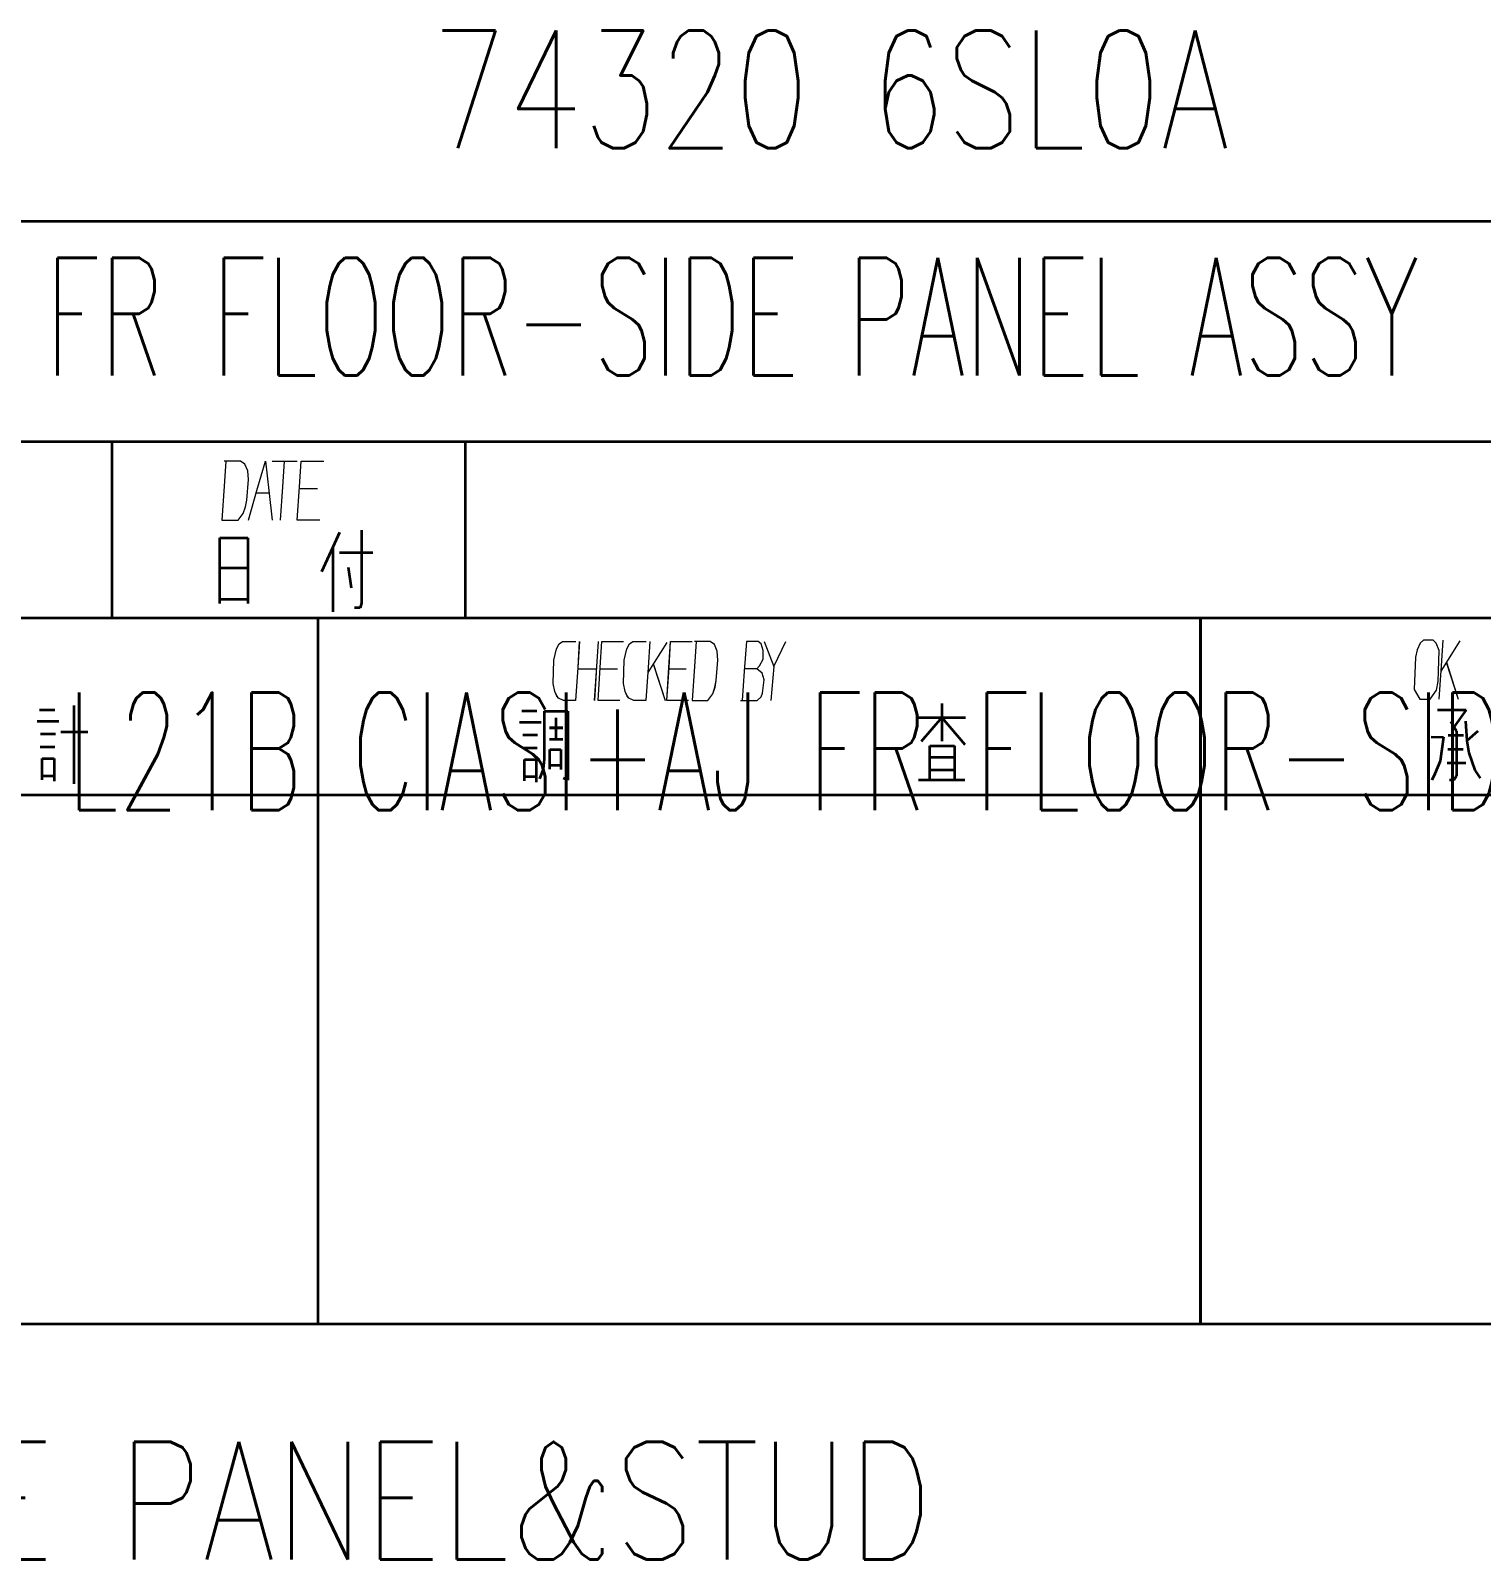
# Model space of a CAD drawing. Header units: millimetres. Extents: x 1333 to 104182, y -62616 to -5704.
# Drawn here: x 45099.9 to 45198.6, y -62390.8 to -62286.9 of the extents above; entities that cross this region are included whole.
import ezdxf
from ezdxf.enums import TextEntityAlignment as Align

# ---------------------------------------------------------------- set-up
doc = ezdxf.new("R2010")
doc.units = ezdxf.units.MM
doc.header["$LTSCALE"] = 0.5
doc.layers.add('08', color=1, linetype='Continuous')
doc.layers.add('SHM_LABEL', color=40, linetype='Continuous')
doc.styles.add('KAI', font='simplex.shx', dxfattribs={"width": 0.8, "bigfont": 'extfont.shx'})
doc.styles.get("Standard").update_dxf_attribs({"font": 'simplex.shx'})

# ---------------------------------------------------------------- blocks, each defined once
blk = doc.blocks.new('999')
at = {"color": 7, "lineweight": 35}
for p, q in [((75594.98, -11506.62), (75849.98, -11506.62)), ((75849.98, -11529.12), (75474.98, -11529.12)), ((75849.98, -11547.12), (75474.98, -11547.12)), ((75684.98, -11547.12), (75684.98, -11619.12)), ((75774.98, -11547.12), (75774.98, -11619.12)), ((75474.98, -11565.12), (75849.98, -11565.12)), ((75849.98, -11619.12), (75474.98, -11619.12))]:
    blk.add_line(p, q, dxfattribs=at)
at = {"color": 7, "lineweight": 35, "ltscale": 0.15}
for p, q in [((75663.98, -11547.12), (75663.98, -11529.12)), ((75699.98, -11529.12), (75699.98, -11547.12))]:
    blk.add_line(p, q, dxfattribs=at)
at = {"color": 7, "lineweight": 35, "ltscale": 0.01365}
blk.add_line((75687.17, -11538.37), (75686.49, -11539.86), dxfattribs=at)
at = {"color": 7, "lineweight": 35, "ltscale": 0.061975}
blk.add_line((75689.42, -11538.14), (75689.42, -11545.58), dxfattribs=at)
at = {"color": 7, "lineweight": 35, "ltscale": 0.055637}
for p, q in [((75674.97, -11545.61), (75674.97, -11538.93)), ((75677.84, -11538.93), (75677.84, -11545.61))]:
    blk.add_line(p, q, dxfattribs=at)
at = {"color": 7, "lineweight": 35, "ltscale": 0.023901}
for p, q in [((75674.97, -11538.93), (75677.84, -11538.93)), ((75674.97, -11541.97), (75677.84, -11541.97)), ((75674.97, -11545.18), (75677.84, -11545.18))]:
    blk.add_line(p, q, dxfattribs=at)
at = {"color": 7, "lineweight": 35, "ltscale": 0.022995}
blk.add_line((75686.49, -11539.86), (75685.34, -11542.37), dxfattribs=at)
at = {"color": 7, "lineweight": 35, "ltscale": 0.054932}
blk.add_line((75686.49, -11539.86), (75686.49, -11546.45), dxfattribs=at)
at = {"color": 7, "lineweight": 35, "ltscale": 0.028345}
blk.add_line((75687.17, -11540.4), (75690.57, -11540.4), dxfattribs=at)
at = {"color": 7, "lineweight": 35, "ltscale": 0.017565}
blk.add_line((75688.07, -11541.92), (75688.38, -11544), dxfattribs=at)
at = {"color": 7, "lineweight": 35, "ltscale": 0.004773}
blk.add_line((75689.29, -11546.06), (75688.71, -11546.06), dxfattribs=at)
at = {"color": 7, "lineweight": 35, "ltscale": 0.00416}
blk.add_line((75689.42, -11545.58), (75689.29, -11546.06), dxfattribs=at)
at = {"color": 7, "lineweight": 35, "ltscale": 0.012939}
for p, q in [((75656.58, -11556.47), (75658.13, -11556.47)), ((75705.76, -11556.57), (75707.31, -11556.57))]:
    blk.add_line(p, q, dxfattribs=at)
at = {"color": 7, "lineweight": 35, "ltscale": 0.06644}
blk.add_line((75660.09, -11556.02), (75660.09, -11564), dxfattribs=at)
at = {"color": 7, "lineweight": 35, "ltscale": 0.019629}
blk.add_line((75708.09, -11556.61), (75710.45, -11556.61), dxfattribs=at)
at = {"color": 7, "lineweight": 35, "ltscale": 0.040677}
blk.add_line((75708.09, -11561.49), (75708.09, -11556.61), dxfattribs=at)
at = {"color": 7, "lineweight": 35, "ltscale": 0.058643}
blk.add_line((75710.45, -11556.61), (75710.45, -11563.65), dxfattribs=at)
at = {"color": 7, "lineweight": 35, "ltscale": 0.031863}
blk.add_line((75748.6, -11555.83), (75748.6, -11559.65), dxfattribs=at)
at = {"color": 7, "lineweight": 35, "ltscale": 0.024365}
blk.add_line((75799.17, -11556.45), (75802.09, -11556.45), dxfattribs=at)
at = {"color": 7, "lineweight": 35, "ltscale": 0.018188}
blk.add_line((75802.09, -11556.45), (75800.83, -11558.23), dxfattribs=at)
at = {"color": 7, "lineweight": 35, "ltscale": 0.018359}
blk.add_line((75656.35, -11557.62), (75658.55, -11557.62), dxfattribs=at)
at = {"color": 7, "lineweight": 35, "ltscale": 0.018372}
blk.add_line((75705.53, -11557.71), (75707.74, -11557.71), dxfattribs=at)
at = {"color": 7, "lineweight": 35, "ltscale": 0.011157}
for p, q in [((75708.6, -11558.28), (75709.94, -11558.28)), ((75708.6, -11559.46), (75709.94, -11559.46))]:
    blk.add_line(p, q, dxfattribs=at)
at = {"color": 7, "lineweight": 35, "ltscale": 0.018152}
blk.add_line((75709.24, -11557.28), (75709.24, -11559.46), dxfattribs=at)
at = {"color": 7, "lineweight": 35, "ltscale": 0.039905}
blk.add_line((75746.24, -11557.25), (75751.03, -11557.25), dxfattribs=at)
at = {"color": 7, "lineweight": 35, "ltscale": 0.026814}
blk.add_line((75748.6, -11557.25), (75746.49, -11559.68), dxfattribs=at)
at = {"color": 7, "lineweight": 35, "ltscale": 0.030135}
blk.add_line((75748.6, -11557.25), (75750.96, -11559.99), dxfattribs=at)
at = {"color": 7, "lineweight": 35, "ltscale": 0.009644}
blk.add_line((75800.53, -11557.64), (75801.1, -11558.65), dxfattribs=at)
at = {"color": 7, "lineweight": 35, "ltscale": 0.037943}
blk.add_line((75801.1, -11558.65), (75801.1, -11563.2), dxfattribs=at)
at = {"color": 7, "lineweight": 35, "ltscale": 0.0168}
blk.add_line((75802.02, -11557.6), (75802.16, -11559.61), dxfattribs=at)
at = {"color": 7, "lineweight": 35, "ltscale": 0.012197}
blk.add_line((75803.27, -11558.65), (75802.16, -11559.61), dxfattribs=at)
at = {"color": 7, "lineweight": 35, "ltscale": 0.012451}
blk.add_line((75656.66, -11560.23), (75658.15, -11560.23), dxfattribs=at)
at = {"color": 7, "lineweight": 35, "ltscale": 0.012561}
for p, q in [((75656.68, -11558.92), (75658.19, -11558.92)), ((75705.86, -11559.02), (75707.37, -11559.02))]:
    blk.add_line(p, q, dxfattribs=at)
at = {"color": 7, "lineweight": 35, "ltscale": 0.022827}
blk.add_line((75658.75, -11558.71), (75661.49, -11558.71), dxfattribs=at)
at = {"color": 7, "lineweight": 35, "ltscale": 0.02113}
for p, q in [((75747.38, -11560.14), (75749.92, -11560.14)), ((75747.38, -11561.28), (75749.92, -11561.28)), ((75747.38, -11562.58), (75749.92, -11562.58))]:
    blk.add_line(p, q, dxfattribs=at)
at = {"color": 7, "lineweight": 35, "ltscale": 0.028473}
blk.add_line((75747.38, -11563.56), (75747.38, -11560.14), dxfattribs=at)
at = {"color": 7, "lineweight": 35, "ltscale": 0.028812}
blk.add_line((75749.92, -11560.14), (75749.92, -11563.6), dxfattribs=at)
at = {"color": 7, "lineweight": 35, "ltscale": 0.010389}
blk.add_line((75798.54, -11559.22), (75799.79, -11559.24), dxfattribs=at)
at = {"color": 7, "lineweight": 35, "ltscale": 0.020568}
blk.add_line((75799.79, -11559.24), (75799.43, -11561.68), dxfattribs=at)
at = {"color": 7, "lineweight": 35, "ltscale": 0.012891}
blk.add_line((75800.26, -11559.04), (75801.81, -11559.04), dxfattribs=at)
at = {"color": 7, "lineweight": 35, "ltscale": 0.010549}
blk.add_line((75802.16, -11559.61), (75802.36, -11560.86), dxfattribs=at)
at = {"color": 7, "lineweight": 35, "ltscale": 0.009985}
for p, q in [((75656.86, -11561.41), (75658.06, -11561.41)), ((75706.05, -11561.51), (75707.24, -11561.51)), ((75656.86, -11563.18), (75658.06, -11563.18)), ((75706.05, -11563.27), (75707.24, -11563.27))]:
    blk.add_line(p, q, dxfattribs=at)
at = {"color": 7, "lineweight": 35, "ltscale": 0.018304}
for p, q in [((75656.86, -11563.61), (75656.86, -11561.41)), ((75706.05, -11563.71), (75706.05, -11561.51))]:
    blk.add_line(p, q, dxfattribs=at)
at = {"color": 7, "lineweight": 35, "ltscale": 0.019257}
for p, q in [((75658.06, -11561.41), (75658.06, -11563.73)), ((75707.24, -11561.51), (75707.24, -11563.82))]:
    blk.add_line(p, q, dxfattribs=at)
at = {"color": 7, "lineweight": 35, "ltscale": 0.012463}
blk.add_line((75705.84, -11560.32), (75707.34, -11560.32), dxfattribs=at)
at = {"color": 7, "lineweight": 35, "ltscale": 0.008516}
blk.add_line((75707.99, -11562.51), (75708.09, -11561.49), dxfattribs=at)
at = {"color": 7, "lineweight": 35, "ltscale": 0.00946}
for p, q in [((75708.62, -11560.51), (75709.76, -11560.51)), ((75708.62, -11562.11), (75709.76, -11562.11))]:
    blk.add_line(p, q, dxfattribs=at)
at = {"color": 7, "lineweight": 35, "ltscale": 0.016611}
blk.add_line((75708.62, -11562.51), (75708.62, -11560.51), dxfattribs=at)
at = {"color": 7, "lineweight": 35, "ltscale": 0.016949}
blk.add_line((75709.76, -11560.51), (75709.76, -11562.55), dxfattribs=at)
at = {"color": 7, "lineweight": 35, "ltscale": 0.011709}
blk.add_line((75799.43, -11561.68), (75798.91, -11562.99), dxfattribs=at)
at = {"color": 7, "lineweight": 35, "ltscale": 0.013147}
blk.add_line((75800.21, -11560.46), (75801.79, -11560.46), dxfattribs=at)
at = {"color": 7, "lineweight": 35, "ltscale": 0.015593}
blk.add_line((75802.36, -11560.86), (75802.98, -11562.63), dxfattribs=at)
at = {"color": 7, "lineweight": 35, "ltscale": 0.008746}
blk.add_line((75707.61, -11563.48), (75707.99, -11562.51), dxfattribs=at)
at = {"color": 7, "lineweight": 35, "ltscale": 0.006099}
blk.add_line((75798.91, -11562.99), (75798.6, -11563.65), dxfattribs=at)
at = {"color": 7, "lineweight": 35, "ltscale": 0.015881}
blk.add_line((75800.14, -11561.85), (75802.05, -11561.85), dxfattribs=at)
at = {"color": 7, "lineweight": 35, "ltscale": 0.004285}
blk.add_line((75801.1, -11563.2), (75800.85, -11563.65), dxfattribs=at)
at = {"color": 7, "lineweight": 35, "ltscale": 0.00803}
blk.add_line((75802.98, -11562.63), (75803.51, -11563.43), dxfattribs=at)
at = {"color": 7, "lineweight": 35, "ltscale": 0.004055}
blk.add_line((75710.45, -11563.65), (75710.02, -11563.42), dxfattribs=at)
at = {"color": 7, "lineweight": 35, "ltscale": 0.039233}
blk.add_line((75746.24, -11563.6), (75750.95, -11563.6), dxfattribs=at)
at = {"color": 7, "lineweight": 35, "ltscale": 0.003711}
blk.add_line((75800.85, -11563.65), (75800.4, -11563.65), dxfattribs=at)
at = {"color": 7, "lineweight": 13}
for points in [[(75675.17, -11537.1), (75676.84, -11537.1), (75677.36, -11536.43), (75677.59, -11535.75), (75677.71, -11535.08), (75677.88, -11532.98), (75677.82, -11532.08), (75677.53, -11531.4), (75677.07, -11531.1), (75675.4, -11531.1)], [(75675.57, -11531.1), (75675.4, -11533.65), (75675.17, -11537.1)], [(75677.88, -11537.1), (75678.75, -11534.1), (75679.61, -11531.1), (75679.96, -11534.1), (75680.31, -11537.1)], [(75680.31, -11531.1), (75682.85, -11531.1)], [(75681.17, -11537.1), (75681.4, -11533.73), (75681.58, -11531.1)], [(75685.16, -11537.1), (75682.85, -11537.1), (75683.08, -11533.73), (75683.25, -11531.1), (75685.56, -11531.1)], [(75678.69, -11534.33), (75679.96, -11534.33)], [(75683.08, -11533.88), (75684.93, -11533.88)], [(75711.23, -11555.5), (75710.02, -11555.5), (75709.52, -11555.28), (75709.36, -11555.05), (75709.14, -11554.6), (75708.97, -11553.78), (75709.03, -11551.38), (75709.3, -11550.25), (75709.58, -11549.73), (75709.91, -11549.5), (75711.29, -11549.5)], [(75711.29, -11555.5), (75711.51, -11552.13), (75711.67, -11549.5)], [(75713.55, -11549.5), (75713.39, -11552.05), (75713.17, -11555.5)], [(75715.76, -11555.5), (75713.55, -11555.5), (75713.77, -11552.13), (75713.94, -11549.5), (75716.15, -11549.5)], [(75718.41, -11555.5), (75717.19, -11555.5), (75716.7, -11555.28), (75716.53, -11555.05), (75716.31, -11554.6), (75716.15, -11553.78), (75716.2, -11551.38), (75716.48, -11550.25), (75716.75, -11549.73), (75717.08, -11549.5), (75718.46, -11549.5)], [(75718.46, -11555.5), (75718.69, -11552.13), (75718.85, -11549.5)], [(75720.56, -11549.58), (75718.63, -11552.65)], [(75722.77, -11555.5), (75720.56, -11555.5), (75720.78, -11552.13), (75720.95, -11549.5), (75723.16, -11549.5)], [(75723.16, -11555.5), (75724.76, -11555.5), (75725.25, -11554.83), (75725.47, -11554.15), (75725.59, -11553.48), (75725.75, -11551.38), (75725.7, -11550.48), (75725.42, -11549.8), (75724.98, -11549.5), (75723.38, -11549.5)], [(75723.54, -11549.5), (75723.38, -11552.05), (75723.16, -11555.5)], [(75728.07, -11555.5), (75729.78, -11555.5), (75730.17, -11555.13), (75730.33, -11554.75), (75730.5, -11553.4), (75730.28, -11552.73), (75729.73, -11552.28), (75730, -11551.98), (75730.39, -11551.3), (75730.39, -11550.4), (75730.17, -11549.73), (75729.89, -11549.5), (75728.68, -11549.5), (75728.46, -11552.5), (75728.23, -11555.5)], [(75730.5, -11549.5), (75731.49, -11552.05), (75731.16, -11555.5)], [(75731.49, -11552.05), (75732.71, -11549.5)], [(75799.35, -11555.36), (75799.57, -11551.98), (75799.74, -11549.36)], [(75801.46, -11549.43), (75799.52, -11552.51)], [(75711.51, -11552.28), (75713.39, -11552.28)], [(75713.77, -11552.28), (75715.54, -11552.28)], [(75719.18, -11551.75), (75720.4, -11555.5)], [(75720.78, -11552.28), (75722.55, -11552.28)], [(75729.73, -11552.28), (75728.46, -11552.28)], [(75800.07, -11551.61), (75801.29, -11555.36)]]:
    blk.add_lwpolyline(points, dxfattribs=at)
blk.add_lwpolyline([(75798.41, -11555.36), (75799.07, -11554.46), (75799.24, -11553.56), (75799.35, -11550.41), (75799.02, -11549.66), (75798.74, -11549.36), (75797.74, -11549.36), (75797.41, -11549.66), (75797.08, -11550.33), (75796.91, -11551.08), (75796.8, -11554.38), (75797.36, -11555.36)], close=True, dxfattribs=at)

msp = doc.modelspace()

# ---------------------------------------------------------------- linework, layer by layer
at = {"color": 7, "lineweight": 35}
for p, q in [((45059.462, -62299.825), (45229.462, -62299.825)), ((45229.462, -62314.825), (44979.462, -62314.825)), ((45229.462, -62326.825), (44979.462, -62326.825)), ((45119.462, -62326.825), (45119.462, -62374.825)), ((45179.462, -62326.825), (45179.462, -62374.825)), ((44979.462, -62338.825), (45229.462, -62338.825)), ((45229.462, -62374.825), (44979.462, -62374.825))]:
    msp.add_line(p, q, dxfattribs=at)
at = {"color": 7, "lineweight": 35, "ltscale": 0.15}
for p, q in [((45105.462, -62326.825), (45105.462, -62314.825)), ((45129.462, -62314.825), (45129.462, -62326.825))]:
    msp.add_line(p, q, dxfattribs=at)
at = {"color": 7, "lineweight": 35, "ltscale": 0.01365}
msp.add_line((45120.921, -62320.99), (45120.472, -62321.986), dxfattribs=at)
at = {"color": 7, "lineweight": 35, "ltscale": 0.061975}
msp.add_line((45122.421, -62320.84), (45122.421, -62325.798), dxfattribs=at)
at = {"color": 7, "lineweight": 35, "ltscale": 0.055637}
for p, q in [((45112.789, -62325.817), (45112.789, -62321.366)), ((45114.701, -62321.366), (45114.701, -62325.817))]:
    msp.add_line(p, q, dxfattribs=at)
at = {"color": 7, "lineweight": 35, "ltscale": 0.023901}
for p, q in [((45112.789, -62321.366), (45114.701, -62321.366)), ((45112.789, -62323.394), (45114.701, -62323.394)), ((45112.789, -62325.535), (45114.701, -62325.535))]:
    msp.add_line(p, q, dxfattribs=at)
at = {"color": 7, "lineweight": 35, "ltscale": 0.022995}
msp.add_line((45120.472, -62321.986), (45119.704, -62323.657), dxfattribs=at)
at = {"color": 7, "lineweight": 35, "ltscale": 0.054932}
msp.add_line((45120.472, -62321.986), (45120.472, -62326.38), dxfattribs=at)
at = {"color": 7, "lineweight": 35, "ltscale": 0.028345}
msp.add_line((45120.921, -62322.342), (45123.189, -62322.342), dxfattribs=at)
at = {"color": 7, "lineweight": 35, "ltscale": 0.017565}
msp.add_line((45121.521, -62323.357), (45121.728, -62324.746), dxfattribs=at)
at = {"color": 7, "lineweight": 35, "ltscale": 0.004773}
msp.add_line((45122.335, -62326.119), (45121.953, -62326.119), dxfattribs=at)
at = {"color": 7, "lineweight": 35, "ltscale": 0.00416}
msp.add_line((45122.421, -62325.798), (45122.335, -62326.119), dxfattribs=at)
at = {"color": 7, "lineweight": 35, "ltscale": 0.012939}
for p, q in [((45100.528, -62333.06), (45101.563, -62333.06)), ((45133.317, -62333.124), (45134.352, -62333.124))]:
    msp.add_line(p, q, dxfattribs=at)
at = {"color": 7, "lineweight": 35, "ltscale": 0.06644}
msp.add_line((45102.869, -62332.762), (45102.869, -62338.077), dxfattribs=at)
at = {"color": 7, "lineweight": 35, "ltscale": 0.019629}
msp.add_line((45134.873, -62333.151), (45136.443, -62333.151), dxfattribs=at)
at = {"color": 7, "lineweight": 35, "ltscale": 0.040677}
msp.add_line((45134.873, -62336.406), (45134.873, -62333.151), dxfattribs=at)
at = {"color": 7, "lineweight": 35, "ltscale": 0.058643}
msp.add_line((45136.443, -62333.151), (45136.443, -62337.843), dxfattribs=at)
at = {"color": 7, "lineweight": 35, "ltscale": 0.039905}
msp.add_line((45160.306, -62333.579), (45163.499, -62333.579), dxfattribs=at)
at = {"color": 7, "lineweight": 35, "ltscale": 0.026814}
msp.add_line((45161.876, -62333.579), (45160.471, -62335.201), dxfattribs=at)
at = {"color": 7, "lineweight": 35, "ltscale": 0.031863}
msp.add_line((45161.876, -62332.63), (45161.876, -62335.179), dxfattribs=at)
at = {"color": 7, "lineweight": 35, "ltscale": 0.030135}
msp.add_line((45161.876, -62333.579), (45163.454, -62335.402), dxfattribs=at)
at = {"color": 7, "lineweight": 35, "ltscale": 0.024365}
msp.add_line((45195.589, -62333.046), (45197.539, -62333.046), dxfattribs=at)
at = {"color": 7, "lineweight": 35, "ltscale": 0.018188}
msp.add_line((45197.539, -62333.046), (45196.698, -62334.233), dxfattribs=at)
at = {"color": 7, "lineweight": 35, "ltscale": 0.018359}
msp.add_line((45100.376, -62333.823), (45101.844, -62333.823), dxfattribs=at)
at = {"color": 7, "lineweight": 35, "ltscale": 0.022827}
msp.add_line((45101.976, -62334.552), (45103.802, -62334.552), dxfattribs=at)
at = {"color": 7, "lineweight": 35, "ltscale": 0.018372}
msp.add_line((45133.165, -62333.887), (45134.634, -62333.887), dxfattribs=at)
at = {"color": 7, "lineweight": 35, "ltscale": 0.011157}
for p, q in [((45135.211, -62334.263), (45136.104, -62334.263)), ((45135.211, -62335.05), (45136.104, -62335.05))]:
    msp.add_line(p, q, dxfattribs=at)
at = {"color": 7, "lineweight": 35, "ltscale": 0.018152}
msp.add_line((45135.64, -62333.598), (45135.64, -62335.05), dxfattribs=at)
at = {"color": 7, "lineweight": 35, "ltscale": 0.009644}
msp.add_line((45196.498, -62333.841), (45196.879, -62334.511), dxfattribs=at)
at = {"color": 7, "lineweight": 35, "ltscale": 0.037943}
msp.add_line((45196.879, -62334.511), (45196.879, -62337.546), dxfattribs=at)
at = {"color": 7, "lineweight": 35, "ltscale": 0.0168}
msp.add_line((45197.491, -62333.812), (45197.586, -62335.152), dxfattribs=at)
at = {"color": 7, "lineweight": 35, "ltscale": 0.012197}
msp.add_line((45198.322, -62334.511), (45197.586, -62335.152), dxfattribs=at)
at = {"color": 7, "lineweight": 35, "ltscale": 0.012451}
msp.add_line((45100.582, -62335.562), (45101.578, -62335.562), dxfattribs=at)
at = {"color": 7, "lineweight": 35, "ltscale": 0.012561}
for p, q in [((45100.596, -62334.692), (45101.601, -62334.692)), ((45133.385, -62334.756), (45134.39, -62334.756))]:
    msp.add_line(p, q, dxfattribs=at)
at = {"color": 7, "lineweight": 35, "ltscale": 0.012463}
msp.add_line((45133.371, -62335.626), (45134.368, -62335.626), dxfattribs=at)
at = {"color": 7, "lineweight": 35, "ltscale": 0.02113}
for p, q in [((45161.064, -62335.505), (45162.754, -62335.505)), ((45161.064, -62336.264), (45162.754, -62336.264)), ((45161.064, -62337.132), (45162.754, -62337.132))]:
    msp.add_line(p, q, dxfattribs=at)
at = {"color": 7, "lineweight": 35, "ltscale": 0.028473}
msp.add_line((45161.064, -62337.783), (45161.064, -62335.505), dxfattribs=at)
at = {"color": 7, "lineweight": 35, "ltscale": 0.028812}
msp.add_line((45162.754, -62335.505), (45162.754, -62337.81), dxfattribs=at)
at = {"color": 7, "lineweight": 35, "ltscale": 0.010389}
msp.add_line((45195.169, -62334.894), (45196.001, -62334.904), dxfattribs=at)
at = {"color": 7, "lineweight": 35, "ltscale": 0.020568}
msp.add_line((45196.001, -62334.904), (45195.761, -62336.532), dxfattribs=at)
at = {"color": 7, "lineweight": 35, "ltscale": 0.012891}
msp.add_line((45196.316, -62334.77), (45197.347, -62334.77), dxfattribs=at)
at = {"color": 7, "lineweight": 35, "ltscale": 0.010549}
msp.add_line((45197.586, -62335.152), (45197.72, -62335.986), dxfattribs=at)
at = {"color": 7, "lineweight": 35, "ltscale": 0.009985}
for p, q in [((45100.718, -62336.355), (45101.517, -62336.355)), ((45133.507, -62336.419), (45134.306, -62336.419)), ((45100.718, -62337.53), (45101.517, -62337.53)), ((45133.507, -62337.594), (45134.306, -62337.594))]:
    msp.add_line(p, q, dxfattribs=at)
at = {"color": 7, "lineweight": 35, "ltscale": 0.018304}
for p, q in [((45100.718, -62337.819), (45100.718, -62336.355)), ((45133.507, -62337.884), (45133.507, -62336.419))]:
    msp.add_line(p, q, dxfattribs=at)
at = {"color": 7, "lineweight": 35, "ltscale": 0.019257}
for p, q in [((45101.517, -62336.355), (45101.517, -62337.896)), ((45134.306, -62336.419), (45134.306, -62337.96))]:
    msp.add_line(p, q, dxfattribs=at)
at = {"color": 7, "lineweight": 35, "ltscale": 0.008516}
msp.add_line((45134.805, -62337.084), (45134.873, -62336.406), dxfattribs=at)
at = {"color": 7, "lineweight": 35, "ltscale": 0.00946}
for p, q in [((45135.225, -62335.755), (45135.982, -62335.755)), ((45135.225, -62336.816), (45135.982, -62336.816))]:
    msp.add_line(p, q, dxfattribs=at)
at = {"color": 7, "lineweight": 35, "ltscale": 0.016611}
msp.add_line((45135.225, -62337.084), (45135.225, -62335.755), dxfattribs=at)
at = {"color": 7, "lineweight": 35, "ltscale": 0.016949}
msp.add_line((45135.982, -62335.755), (45135.982, -62337.111), dxfattribs=at)
at = {"color": 7, "lineweight": 35, "ltscale": 0.011709}
msp.add_line((45195.761, -62336.532), (45195.418, -62337.403), dxfattribs=at)
at = {"color": 7, "lineweight": 35, "ltscale": 0.015881}
msp.add_line((45196.24, -62336.646), (45197.51, -62336.646), dxfattribs=at)
at = {"color": 7, "lineweight": 35, "ltscale": 0.013147}
msp.add_line((45196.287, -62335.718), (45197.338, -62335.718), dxfattribs=at)
at = {"color": 7, "lineweight": 35, "ltscale": 0.015593}
msp.add_line((45197.72, -62335.986), (45198.131, -62337.163), dxfattribs=at)
at = {"color": 7, "lineweight": 35, "ltscale": 0.008746}
msp.add_line((45134.548, -62337.734), (45134.805, -62337.084), dxfattribs=at)
at = {"color": 7, "lineweight": 35, "ltscale": 0.004055}
msp.add_line((45136.443, -62337.843), (45136.157, -62337.69), dxfattribs=at)
at = {"color": 7, "lineweight": 35, "ltscale": 0.006099}
msp.add_line((45195.418, -62337.403), (45195.208, -62337.843), dxfattribs=at)
at = {"color": 7, "lineweight": 35, "ltscale": 0.004285}
msp.add_line((45196.879, -62337.546), (45196.709, -62337.844), dxfattribs=at)
at = {"color": 7, "lineweight": 35, "ltscale": 0.00803}
msp.add_line((45198.131, -62337.163), (45198.485, -62337.7), dxfattribs=at)
at = {"color": 7, "lineweight": 35, "ltscale": 0.039233}
msp.add_line((45160.306, -62337.81), (45163.445, -62337.81), dxfattribs=at)
at = {"color": 7, "lineweight": 35, "ltscale": 0.003711}
msp.add_line((45196.709, -62337.844), (45196.412, -62337.844), dxfattribs=at)
at = {"color": 7, "lineweight": 13}
for points in [[(45112.921, -62320.146), (45114.037, -62320.146), (45114.384, -62319.696), (45114.538, -62319.246), (45114.615, -62318.796), (45114.73, -62317.396), (45114.692, -62316.796), (45114.499, -62316.346), (45114.191, -62316.146), (45113.075, -62316.146)], [(45113.19, -62316.146), (45113.075, -62317.846), (45112.921, -62320.146)], [(45114.73, -62320.146), (45115.308, -62318.146), (45115.885, -62316.146), (45116.116, -62318.146), (45116.347, -62320.146)], [(45116.347, -62316.146), (45118.041, -62316.146)], [(45116.925, -62320.146), (45117.079, -62317.896), (45117.195, -62316.146)], [(45119.581, -62320.146), (45118.041, -62320.146), (45118.195, -62317.896), (45118.311, -62316.146), (45119.851, -62316.146)], [(45115.269, -62318.296), (45116.116, -62318.296)], [(45118.195, -62317.996), (45119.427, -62317.996)], [(45195.711, -62332.317), (45195.859, -62330.067), (45195.97, -62328.317)], [(45197.116, -62328.367), (45195.822, -62330.417)], [(45136.966, -62332.414), (45136.156, -62332.414), (45135.825, -62332.264), (45135.715, -62332.114), (45135.567, -62331.814), (45135.457, -62331.264), (45135.494, -62329.664), (45135.678, -62328.914), (45135.862, -62328.564), (45136.083, -62328.414), (45137.003, -62328.414)], [(45137.003, -62332.414), (45137.15, -62330.164), (45137.26, -62328.414)], [(45138.512, -62328.414), (45138.401, -62330.114), (45138.254, -62332.414)], [(45139.983, -62332.414), (45138.512, -62332.414), (45138.659, -62330.164), (45138.769, -62328.414), (45140.241, -62328.414)], [(45141.75, -62332.414), (45140.94, -62332.414), (45140.609, -62332.264), (45140.499, -62332.114), (45140.351, -62331.814), (45140.241, -62331.264), (45140.278, -62329.664), (45140.462, -62328.914), (45140.646, -62328.564), (45140.867, -62328.414), (45141.787, -62328.414)], [(45141.787, -62332.414), (45141.934, -62330.164), (45142.044, -62328.414)], [(45143.185, -62328.464), (45141.897, -62330.514)], [(45144.657, -62332.414), (45143.185, -62332.414), (45143.332, -62330.164), (45143.443, -62328.414), (45144.915, -62328.414)], [(45144.915, -62332.414), (45145.982, -62332.414), (45146.313, -62331.964), (45146.46, -62331.514), (45146.534, -62331.064), (45146.644, -62329.664), (45146.607, -62329.064), (45146.424, -62328.614), (45146.129, -62328.414), (45145.062, -62328.414)], [(45145.172, -62328.414), (45145.062, -62330.114), (45144.915, -62332.414)], [(45148.19, -62332.414), (45149.331, -62332.414), (45149.588, -62332.164), (45149.699, -62331.914), (45149.809, -62331.014), (45149.662, -62330.564), (45149.294, -62330.264), (45149.478, -62330.064), (45149.736, -62329.614), (45149.736, -62329.014), (45149.588, -62328.564), (45149.404, -62328.414), (45148.595, -62328.414), (45148.447, -62330.414), (45148.3, -62332.414)], [(45149.809, -62328.414), (45150.471, -62330.114), (45150.251, -62332.414)], [(45150.471, -62330.114), (45151.281, -62328.414)], [(45137.15, -62330.264), (45138.401, -62330.264)], [(45138.659, -62330.264), (45139.836, -62330.264)], [(45142.265, -62329.914), (45143.075, -62332.414)], [(45143.332, -62330.264), (45144.51, -62330.264)], [(45149.294, -62330.264), (45148.447, -62330.264)], [(45196.192, -62329.817), (45197.005, -62332.317)]]:
    msp.add_lwpolyline(points, dxfattribs=at)
msp.add_lwpolyline([(45195.083, -62332.317), (45195.527, -62331.717), (45195.638, -62331.117), (45195.711, -62329.017), (45195.49, -62328.517), (45195.305, -62328.317), (45194.64, -62328.317), (45194.418, -62328.517), (45194.196, -62328.967), (45194.086, -62329.467), (45194.012, -62331.667), (45194.381, -62332.317)], close=True, dxfattribs=at)

# ---------------------------------------------------------------- block references
at = {"layer": '08', "color": 55, "xscale": 0.6666666666860692, "yscale": 0.6666666666642413, "zscale": 0.6666666666666666}
msp.add_blockref('999', (-5337.19, -54628.745), dxfattribs=at)

# ---------------------------------------------------------------- texts
at = {"layer": 'SHM_LABEL', "style": 'KAI'}
for s, width, p in [('74320 6SL0A', 0.75, (45127.167, -62297.261)), ('FR FLOOR-SIDE PANEL ASSY', 0.6, (45100.931, -62312.711))]:
    msp.add_text(s, height=8, dxfattribs=dict(at, width=width)).set_placement(p, align=Align.BOTTOM_LEFT)
at = {"layer": 'SHM_LABEL', "width": 0.6}
msp.add_text('L21B CIASI+AJ FR FLOOR-SIDE PANEL&STUD', height=8, dxfattribs=at).set_placement((45102.399, -62342.276), align=Align.BOTTOM_LEFT)
at = {"layer": 'SHM_LABEL', "style": 'KAI', "width": 0.8}
msp.add_text('AJ FR FLOOR-SIDE PANEL&STUD', height=8, dxfattribs=at).set_placement((45019.462, -62390.825))

doc.saveas('drawing.dxf')
